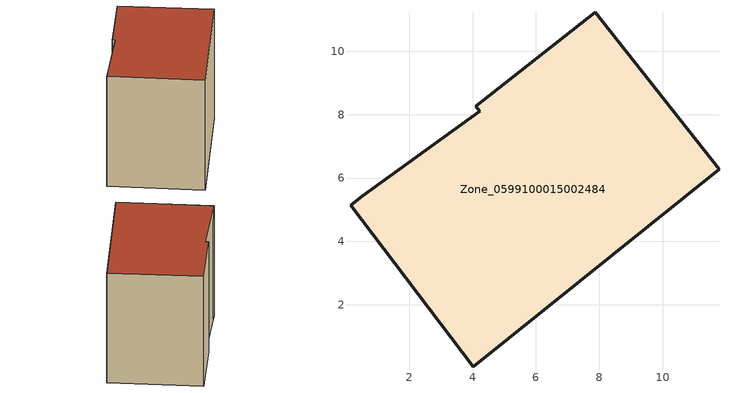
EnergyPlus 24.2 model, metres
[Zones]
Zone_0599100015002484
 floor ground (C_G): 7.87,11.23 11.77,6.28 4.02,0.05 0.15,5.14 0.54,5.45 4.23,8.11 4.11,8.26 z0.99
 wall outside (C_F): 11.77,6.28 7.87,11.23 4.11,8.26 4.23,8.11 0.54,5.45 0.15,5.14 4.02,0.05 11.77,6.28 z0.99:9.05
 roof outside (C_R): 0.54,5.45 0.15,5.14 4.02,0.05 11.77,6.28 7.87,11.23 4.11,8.26 4.23,8.11 z9.05
[BUILDING]
Pand.0599100015002484: North Axis=0; Terrain=City; Loads Convergence Tolerance Value=0.04; Temperature Convergence Tolerance Value=0.4; Solar Distribution=FullExterior; Maximum Number of Warmup Days=25; Minimum Number of Warmup Days=1
[Site:Location]
Rotterdam.The.Hague.AP_ZH_NLD Design_Conditions: Latitude=51.96; Longitude=4.45; Time Zone=1; Elevation=-4.5
[SITE:GROUNDTEMPERATURE:BUILDINGSURFACE]
18, 18, 18, 18, 18, 18, 18, 18, 18, 18, 18, 18
[MATERIAL] Thermal Absorptance=0.9; Solar Absorptance=0.7; Visible Absorptance=0.7
Name | Roughness | Thickness | Conductivity | Density | Specific Heat
G.TC.1965-1974 | MediumSmooth | 0.15 | 0.882353 | 540 | 1210
F.TC.1965-1974 | Rough | 0.3 | 0.697674 | 1920 | 840
R.TC.1965-1974 | MediumRough | 0.2 | 0.232558 | 1500 | 1000
[CONSTRUCTION]
C_G: G.TC.1965-1974
C_F: F.TC.1965-1974
C_R: R.TC.1965-1974
[ZONE]
Zone_0599100015002484: Type=1; Multiplier=1; Ceiling Height=Autocalculate; Volume=Autocalculate; Floor Area=autocalculate; Part of Total Floor Area=Yes
[ZONEINFILTRATION:DESIGNFLOWRATE]
Infil_Zone_0599100015002484: Zone or ZoneList or Space or SpaceList=Zone_0599100015002484; Schedule=AlwaysOn; Design Flow Rate Calculation Method=Flow/Area; Flow Rate per Floor Area=0.003; Constant Term Coefficient=1; Temperature Term Coefficient=0; Velocity Term Coefficient=0; Velocity Squared Term Coefficient=0
[HVACTEMPLATE:ZONE:IDEALLOADSAIRSYSTEM]
Zone_0599100015002484: Maximum Heating Supply Air Temperature=50; Minimum Cooling Supply Air Temperature=13; Maximum Heating Supply Air Humidity Ratio=0.0156; Minimum Cooling Supply Air Humidity Ratio=0.0077; Heating Limit=NoLimit; Cooling Limit=NoLimit; Dehumidification Control Type=ConstantSensibleHeatRatio; Cooling Sensible Heat Ratio=0.7; Dehumidification Setpoint=60; Humidification Control Type=None; Humidification Setpoint=30; Outdoor Air Method=None; Outdoor Air Flow Rate per Person=0.00944; Outdoor Air Flow Rate per Zone Floor Area=0; Outdoor Air Flow Rate per Zone=0; Demand Controlled Ventilation Type=None; Outdoor Air Economizer Type=NoEconomizer; Heat Recovery Type=None; Sensible Heat Recovery Effectiveness=0.7; Latent Heat Recovery Effectiveness=0.65
[ZONECONTROL:THERMOSTAT]
ThermostatControl_Zone_0599100015002484: Zone or ZoneList=Zone_0599100015002484; Control Type Schedule=DualSetpointControlType; Control 1=Thermostat_Zone_0599100015002484; Temperature Difference Between Cutout And Setpoint=0
[THERMOSTATSETPOINT:DUALSETPOINT]
Thermostat_Zone_0599100015002484: Heating Setpoint Temperature Schedule=HeatingSetpoint_Zone_0599100015002484; Cooling Setpoint Temperature Schedule=CoolingSetpoint_Zone_0599100015002484
[SCHEDULE:COMPACT]
HeatingSetpoint_Zone_0599100015002484: Through: 12/31, For: AllDays, Until: 24:00, 21
CoolingSetpoint_Zone_0599100015002484: Through: 12/31, For: AllDays, Until: 24:00, 24
DualSetpointControlType: Through: 12/31, For: AllDays, Until: 24:00, 4
AlwaysOn: Through: 12/31, For: AllDays, Until: 24:00, 1
